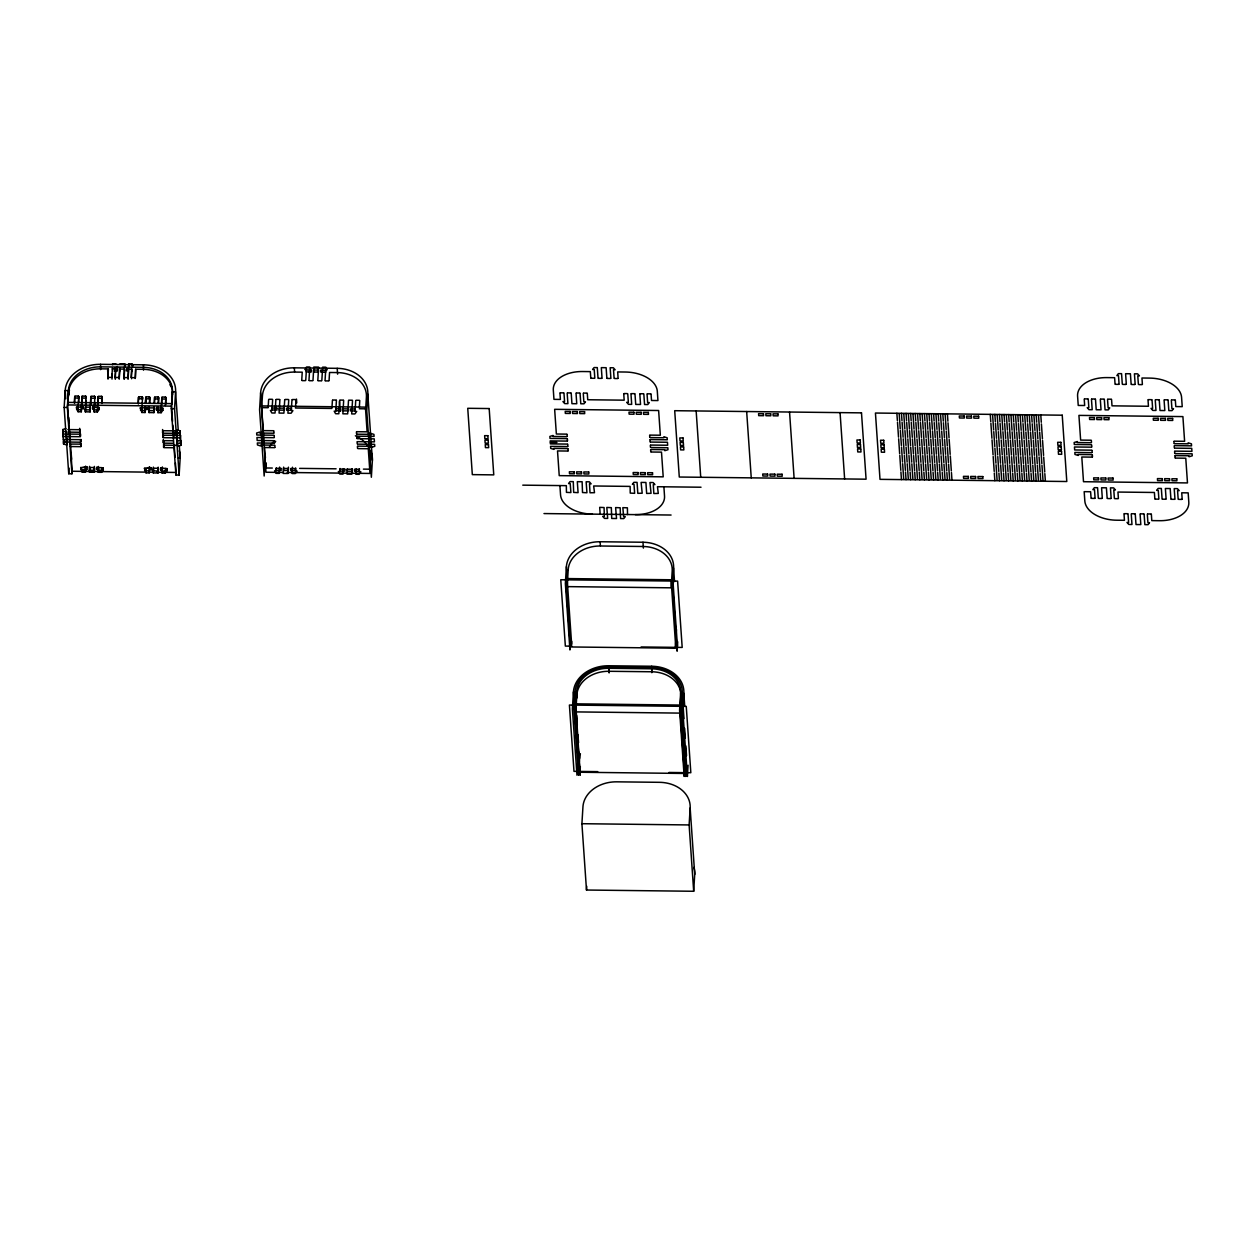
<?xml version="1.0" encoding="UTF-8"?>
<svg xmlns="http://www.w3.org/2000/svg" width="1255" height="1255" viewBox="0 0 1255 1255"><rect width="100%" height="100%" fill="white"/><g stroke="black" fill="none" stroke-linecap="round" stroke-linejoin="round"><path stroke-width="1.5" d="M72.163 470.029L71.943 473.794L68.727 473.747L64.146 407.436L65.182 390.54A33.838 26.575 -3.9 0 1 100.573 364.311L143.462 364.813A33.838 26.575 -3.9 0 1 175.59 391.811L178.163 429.116M63.425 436.975L63.221 433.995L63.064 436.52L80.053 436.724L80.21 434.183L62.891 434.042L62.907 429.508L65.856 428.614M62.891 434.042L62.907 429.508M63.566 443.988L63.597 439.47L63.566 443.988L66.86 445.023L66.954 438.497M71.943 473.794L67.362 407.467L68.398 390.572A30.622 24.049 -3.9 0 1 100.416 366.852L143.305 367.339A30.622 24.049 -3.9 0 1 172.374 391.78L175.59 391.811L174.555 408.706L179.136 475.033L175.92 475.002L171.339 408.675L172.374 391.78L172.578 394.541M67.864 403.655L68.539 392.564A30.622 24.049 -3.9 0 1 100.557 368.829L108.338 368.923L107.977 379.073M68.586 396.031L68.68 394.556A30.622 24.049 -3.9 0 1 69.449 390.18M66.641 434.01L66.703 439.564M69.543 429.571L69.605 435.124M68.727 473.747L69.072 468.115M145.266 472.1L72.1 471.252L70.547 444.019M74.343 402.824L74.751 396.313L74.578 403.184M78.673 401.961L78.767 396.36L78.092 407.216L76.492 407.2L76.633 409.177L78.077 411.734L81.293 411.781L81.983 396.392L81.293 411.781M79.567 429.759L79.661 428.332M79.881 434.23L79.959 432.802M80.257 429.477L80.1 432.018L79.959 429.994M80.571 433.963L80.414 436.489L80.273 434.465M80.571 444.192L80.649 442.764M80.948 439.438L80.791 441.964L80.649 439.94M83.254 406.557L83.097 409.083L82.956 407.106L78.092 407.044L78.234 409.208L76.633 409.177M81.246 443.909L81.089 446.451L80.948 444.427M90.376 408.048L90.14 411.875L85.324 411.828L85.999 396.439M85.324 411.828L85.544 408M85.779 404.173L86.015 400.345M82.265 467.566L80.649 467.55L82.25 472.1L85.466 472.131L85.56 466.311M85.466 472.131L85.811 466.389M90.14 411.875L90.831 396.502L90.611 404.22M92.854 406.667L92.697 409.193L92.556 407.216L97.435 407.263L97.529 409.428L99.145 409.444L99.004 407.451L97.388 407.436L98.063 396.58L97.859 404M94.533 468.413L94.298 472.225L89.481 472.178L89.576 466.358M89.481 472.178L89.717 468.35M99.145 409.444L97.372 411.954L94.156 411.922L94.847 396.549L94.988 398.525M94.156 411.922L94.752 402.353M97.561 409.256L97.717 406.714M94.298 472.225L94.407 466.421M100.573 364.311L100.62 369.613M97.012 467.017L96.855 469.558L96.713 467.566L101.592 467.629L101.702 469.778L103.302 469.794L103.161 467.817L101.561 467.786M101.686 403.153L102.079 396.627L101.922 403.514M103.302 469.794L101.545 472.319L98.329 472.272L98.423 466.468M98.329 472.272L98.565 468.46M107.836 377.08L108.338 368.923M111.852 377.128L112.401 368.076M111.993 379.12L112.322 373.692M115.068 377.159L115.648 367.589M115.209 379.151L115.915 367.668M114.095 370.978L117.343 371.009L117.358 366.491M119.68 367.637L119.162 378.32M119.225 379.198L119.805 369.629M123.916 377.269L124.731 363.872L119.915 363.809M124.057 379.261L124.637 369.692M127.084 368.594L126.943 371.119L126.802 369.143L131.665 369.19L131.806 371.182M133.061 365.864L131.963 363.95L128.747 363.919L128.01 378.43M128.073 379.292L128.653 369.739M131.148 377.347L131.697 368.295M131.399 377.535L131.838 370.288M171.841 404.847L172.515 393.772A30.622 24.049 -3.9 0 0 143.447 369.331L135.666 369.237L135.242 378.508M135.399 377.755L135.666 369.237M138.128 403.577L138.521 397.051L138.364 403.937M143.462 364.813L143.494 370.099M142.678 399.09L142.552 397.098L141.878 407.953L140.278 407.938L141.862 412.471L145.078 412.519L145.172 406.698M145.407 402.871L145.768 397.129L145.658 402.949M145.078 412.519L145.423 406.777M147.039 407.295L146.882 409.82L146.741 407.844L141.862 407.781L142.019 409.946L140.403 409.93M154.161 408.785L153.926 412.613L149.094 412.566L149.204 406.745M149.423 402.918L149.784 397.176L149.69 402.996M149.094 412.566L149.329 408.738M146.051 468.303L144.435 468.288L146.019 472.837L149.235 472.868L149.345 467.048M149.235 472.868L149.596 467.127M153.926 412.613L154.02 406.793M154.255 402.981L154.6 397.239L154.506 403.043M161.346 409.993L156.483 409.946L156.624 407.404M158.318 469.15L158.083 472.978L153.267 472.915L153.361 467.095M153.267 472.915L153.502 469.088M161.644 404.738L161.848 397.317L161.173 408.173L162.789 408.189L162.915 410.181L161.158 412.707L157.942 412.66L158.036 406.84M158.271 403.028L158.632 397.286L158.522 403.09M157.942 412.66L158.287 406.918M158.083 472.978L158.177 467.158M162.585 429.524L162.648 432.975L162.789 430.434M160.797 467.754L160.64 470.296L160.499 468.303L165.378 468.366L165.472 470.515L167.088 470.547L166.946 468.554L165.346 468.539M162.899 434.01L162.946 437.446L163.103 434.92M163.181 430.669L163.04 433.21L176.814 433.367L176.892 429.838L180.171 430.873L180.155 435.391L180.171 430.873M163.275 439.47L163.323 442.921L163.479 440.395M163.495 435.156L163.338 437.681L180.328 437.885L180.532 440.866L180.485 435.344L163.166 435.203M165.362 405.522L165.864 397.364L165.691 404.251M167.088 470.547L165.315 473.057L162.099 473.025L162.209 467.205M163.589 443.956L163.636 447.408L163.793 444.866M162.099 473.025L162.46 467.284M163.872 440.631L163.715 443.156L173.159 443.266M164.185 445.101L164.029 447.643L174.367 447.753L175.025 457.259M173.535 430.779L173.582 436.332M173.692 437.791L173.833 435.265M174.367 447.753L174.523 445.227M177.049 435.297L177.112 440.85M177.363 439.768L177.41 445.321M175.92 475.002L176.155 471.237M176.767 440.819L180.861 440.819L180.846 445.352L177.692 446.309L177.786 444.882M180.328 437.885L180.485 435.344M180.846 445.352L180.861 440.819M179.136 475.033L180.171 458.138L179.308 445.698M367.809 394.039L366.789 410.934L371.355 477.261L372.39 460.365L367.809 394.039A32.222 25.32 -3.9 0 0 337.203 368.327L294.329 367.825A32.222 25.32 -3.9 0 0 260.616 392.799L259.581 409.695L264.162 476.022L265.197 459.126A32.222 25.32 -3.9 0 1 265.464 456.851M261.809 405.945L262.436 395.796A30.622 24.049 -3.9 0 1 294.454 372.076L302.235 372.17L301.733 380.312M268.178 407.091L268.633 399.545M266.186 462.922L265.872 467.99L272.304 468.052M272.664 399.592L271.99 410.448L270.39 410.432L271.833 412.989L275.049 413.02L275.88 399.639M279.896 399.686L279.081 413.068L283.897 413.13L284.712 399.733M276.351 467.754L276.163 470.813L274.547 470.798L276.006 473.339L279.222 473.386L279.598 467.064M283.63 467.111L283.238 473.433L288.07 473.48L288.446 467.174M288.744 399.78L287.913 413.177L291.129 413.209L292.901 410.699L291.286 410.683L291.96 399.827M295.976 399.874L295.474 408.016L331.916 408.44M292.462 467.221L292.086 473.527L295.302 473.574L297.059 471.049L295.458 471.033L295.647 467.974M305.749 380.359L306.408 369.503L304.808 369.488M308.965 380.406L309.64 369.362M309.703 368.358L309.781 367.009L306.565 366.978L305.577 368.39M312.981 380.453L313.656 369.409M313.719 368.405L313.797 367.056L318.629 367.119L318.55 368.468M317.813 380.5L318.488 369.472M321.829 380.547L322.504 369.503M322.582 368.186L322.645 367.166L325.861 367.197L326.504 368.311M325.045 380.594L325.704 369.739L327.32 369.754M329.061 380.642L329.563 372.484L337.328 372.578A30.622 24.049 -3.9 0 1 366.413 397.004L365.691 408.832L359.259 408.754M331.995 407.232L332.418 400.282M335.964 408.126L335.775 411.201L334.175 411.169L335.618 413.726L338.834 413.758L339.179 408.314M336.011 407.404L336.434 400.329M339.227 407.451L339.65 400.376M343.195 408.361L342.866 413.805L347.682 413.868L348.012 408.408M343.243 407.499L343.682 400.423M340.121 468.492L339.948 471.551L338.332 471.535L339.791 474.076L343.007 474.123L343.337 468.664M348.074 407.546L348.498 400.471M347.353 468.711L347.023 474.17L351.839 474.217L352.184 468.774M352.043 408.455L351.698 413.915L354.914 413.946L356.687 411.436L355.071 411.42L355.259 408.361M352.09 407.593L352.514 400.518M355.353 406.918L355.73 400.565M359.369 406.981L359.761 400.612M356.2 468.805L355.871 474.264L359.087 474.312L360.844 471.786L359.228 471.77L359.416 468.711M674.531 581.614L673.59 567.966A32.222 25.32 -3.9 0 0 642.984 542.238L600.11 541.752A32.222 25.32 -3.9 0 0 566.397 566.727L565.362 583.622L569.927 649.949L570.272 644.301M571.684 641.336L571.339 646.968L675.316 648.176L675.661 642.544M684.697 705.702L683.834 693.262A33.838 26.575 -3.9 0 0 651.706 666.248L608.816 665.762A33.838 26.575 -3.9 0 0 573.425 691.976L572.39 708.871L576.971 775.198L578.006 758.302M683.975 718.597L682.234 693.246A32.222 25.32 -3.9 0 0 651.627 667.519L608.738 667.017A32.222 25.32 -3.9 0 0 575.041 691.991L574.006 708.902L578.571 775.214L578.916 769.582M681.481 705.655L680.618 693.215A30.622 24.049 -3.9 0 0 651.549 668.789L608.659 668.288A30.622 24.049 -3.9 0 0 576.641 692.023L575.606 708.918L580.187 775.245L575.841 705.106M579.386 762.083L579.606 758.318A32.222 25.32 -3.9 0 1 580.422 753.722M580.328 766.617L579.983 772.249L683.959 773.457L684.304 767.825M581.912 823.704L582.948 806.808A32.222 25.32 -3.9 0 1 616.66 781.834L659.534 782.32A32.222 25.32 -3.9 0 1 690.156 808.047L694.721 874.374L693.686 891.27L586.493 890.03L581.912 823.704L689.12 824.943L693.686 891.27M586.493 890.03L586.728 886.265M673.59 567.966L672.555 584.861L677.135 651.188L677.7 641.791M680.618 693.215L679.582 710.126L684.163 776.437L684.508 770.805M682.234 693.246L681.198 710.142L685.779 776.469L686.454 765.189M683.834 693.262L682.798 710.157L687.379 776.484L688.069 765.221M684.54 764.075L684.995 756.561A30.622 24.049 -3.9 0 0 684.995 754.396M689.12 824.943L690.156 808.047M112.119 364.515L115.884 363.762M97.372 411.954L97.247 409.977L99.004 407.451M101.545 472.319L101.404 470.327L103.161 467.817M161.158 412.707L161.017 410.714L162.789 408.189M165.315 473.057L165.189 471.064L166.946 468.554M62.75 432.049L65.903 431.093M180.014 443.109L181.002 442.811M114.236 368.437L117.499 368.484M112.322 368.97L117.201 369.033M107.491 370.9L108.463 370.915M591.168 378.257L594.446 378.288M598.415 378.335L601.678 378.382M607.247 378.445L610.526 378.477M614.495 378.524L617.758 378.571M1115.444 384.328L1118.723 384.375M1122.692 384.422L1125.955 384.454M1131.524 384.516L1134.802 384.563M1138.771 384.61L1142.034 384.642M111.46 377.41L108.197 377.379L108.275 378.492M118.692 377.504L115.429 377.457L115.507 378.586M127.539 377.598L124.276 377.567L124.355 378.681M134.771 377.692L131.508 377.645L131.587 378.759M302.094 380.626L305.357 380.657M309.326 380.704L312.589 380.736M318.174 380.798L321.437 380.845M325.406 380.893L328.669 380.924M560.31 392.815L563.573 392.846M567.542 392.893L570.821 392.925M576.39 392.988L579.653 393.035M583.622 393.082L586.901 393.113M624.096 393.552L627.359 393.584M631.328 393.631L634.591 393.662M640.176 393.741L643.439 393.772M647.407 393.819L650.67 393.85M1084.587 398.886L1087.85 398.917M1091.819 398.964L1095.097 399.012M1100.666 399.074L1103.929 399.106M1107.898 399.153L1111.177 399.2M1148.372 399.623L1151.635 399.67M1155.604 399.702L1158.867 399.749M1164.452 399.812L1167.715 399.843M1171.684 399.89L1174.947 399.937M269.041 399.263L272.304 399.294M276.273 399.341L279.536 399.388M285.105 399.451L288.383 399.482M292.352 399.529L295.615 399.561M332.81 400L336.089 400.031M340.058 400.078L343.321 400.125M348.89 400.188L352.169 400.22M356.138 400.267L359.401 400.314M67.676 402.4L171.653 403.608M261.715 407.624L268.146 407.702M64.146 407.436L67.362 407.467M171.339 408.675L174.555 408.706M162.915 410.181L161.315 410.165L161.205 408L156.342 407.953L156.483 409.946M76.492 407.2L77.951 409.742L81.167 409.789M85.183 409.836L89.999 409.883M94.031 409.93L97.247 409.977M140.278 407.938L141.721 410.479L144.937 410.526M148.969 410.573L153.785 410.62M157.801 410.667L161.017 410.714M273.48 430.732L263.126 430.622L261.432 405.914L365.409 407.122L367.103 431.83L356.765 431.704M566.695 434.136L556.357 434.01L554.647 409.318L658.624 410.511L660.334 435.218L649.98 435.109M1090.972 440.223L1080.633 440.097L1078.924 415.389L1182.9 416.597L1184.61 441.305L1174.272 441.18M67.848 429.571L79.896 429.712L79.74 432.253L67.692 432.112M162.868 430.732L176.955 430.841L176.892 429.838M273.653 433.226L259.863 433.069L259.801 432.065L256.647 433.022L256.789 435.014L273.778 435.218M356.938 434.199L370.711 434.356L370.649 433.352L373.927 434.387L374.068 436.379L357.079 436.175M566.868 436.63L553.094 436.458L553.031 435.469L549.878 436.426L550.019 438.419L567.009 438.607M650.153 437.587L663.926 437.744L663.864 436.756L667.142 437.791L667.284 439.783L650.294 439.579M1091.144 442.701L1077.37 442.544L1077.308 441.54L1074.155 442.513L1074.296 444.49L1091.285 444.694M1174.429 443.674L1188.218 443.831L1188.14 442.827L1191.434 443.862L1191.56 445.854L1174.57 445.651M174.649 432.802L180.312 432.865M273.951 437.697L256.961 437.509L257.165 440.489L274.155 440.693M357.251 438.67L374.241 438.858L374.445 441.854L357.455 441.65M567.182 441.101L550.192 440.897L550.396 443.894L567.386 444.082M650.466 442.074L667.456 442.262L667.66 445.243L650.67 445.054M1091.458 447.172L1074.468 446.984L1074.672 449.965L1091.662 450.168M1174.743 448.145L1191.732 448.349L1191.936 451.329L1174.947 451.125M550.506 442.403L556.938 442.466M163.542 440.678L173.316 440.74M274.327 443.172L257.338 442.984L257.479 444.96L260.758 445.996L260.695 445.007L274.469 445.164M357.628 444.145L374.618 444.333L374.759 446.325L371.606 447.282L371.543 446.294L357.753 446.137M567.558 446.576L550.568 446.372L550.694 448.364L553.988 449.4L553.91 448.396L567.684 448.568M650.843 447.533L667.833 447.737L667.974 449.729L664.821 450.686L664.758 449.682L650.984 449.525M1091.834 452.647L1074.845 452.459L1074.97 454.451L1078.265 455.471L1078.186 454.483L1091.96 454.639M1175.119 453.62L1192.109 453.808L1192.25 455.8L1189.097 456.757L1189.034 455.769L1175.26 455.612M63.44 441.995L80.43 442.199L80.587 439.658L63.268 439.517L63.064 436.52M176.939 443.313L180.704 443.36M163.856 445.149L177.63 445.305L177.692 446.309M274.641 447.643L264.303 447.533L265.997 472.241L283.332 472.445M357.926 448.615L368.28 448.741L369.974 473.449L287.175 472.476M567.856 451.047L557.518 450.937L559.228 475.629L663.205 476.837L661.495 452.129L651.157 452.02M1092.132 457.134L1081.794 457.008L1083.504 481.716L1187.481 482.924L1185.771 458.216L1175.433 458.091M70.39 446.545L80.728 446.67L80.885 444.129L70.233 444.066L69.856 434.057L69.919 439.595M178.367 458.122L180.171 458.138A33.838 26.575 -3.9 0 0 179.308 450.796M299.631 468.382L336.089 468.805M363.417 469.119L369.849 469.197L370.57 457.369A30.622 24.049 -3.9 0 0 355.369 435.783M84.163 466.876L87.411 466.907M147.949 467.613L151.196 467.644L151.039 470.186L150.898 468.193L146.035 468.146L146.176 470.296L144.576 470.28M82.25 467.393L87.113 467.456L87.254 469.448L84.007 469.401M80.791 469.543L82.406 469.558M80.649 467.55L82.108 470.107L85.324 470.139M89.34 470.186L94.172 470.249M98.188 470.296L101.404 470.327M144.435 468.288L145.894 470.845L149.11 470.876M153.126 470.923L157.942 470.986M161.973 471.033L165.189 471.064M149.125 472.147L152.969 472.194M156.828 472.241L176.077 472.46L175.418 462.954M522.77 485.152L566.334 485.654L566.444 492.368L570.9 492.572L570.209 483.583L568.609 483.567L570.068 481.591L573.284 481.638L573.661 492.415L578.084 492.65L577.316 481.685L582.132 481.732L582.508 492.525L586.932 492.76L586.148 481.779L589.364 481.826L591.121 483.834L589.505 483.803L590.007 492.776L594.494 492.697L593.678 485.983L630.12 486.407L630.23 493.105L634.638 493.309L633.995 484.32L632.394 484.305L633.853 482.328L637.069 482.375L637.807 493.341L642.199 493.215L641.101 482.422L645.917 482.469L646.654 493.45L651.047 493.309L649.933 482.516L653.149 482.563L654.906 484.571L653.29 484.555L653.839 493.529L658.279 493.435L657.463 486.72L701.027 487.222M1091.442 498.376L1094.721 498.408M1098.69 498.455L1101.953 498.502M1107.522 498.564L1110.801 498.596M1114.769 498.643L1118.032 498.69M1155.227 499.114L1158.506 499.145M1162.459 499.192L1165.738 499.239M1171.307 499.302L1174.586 499.333M1178.539 499.38L1181.818 499.427M1124.37 513.672L1127.633 513.703M1131.602 513.75L1134.881 513.797M1140.45 513.86L1143.713 513.891M1147.682 513.938L1150.96 513.97M543.98 513.562L671.08 515.036M571.778 646.152L565.346 646.09L560.765 579.763L677.606 581.112L682.187 647.439L641.101 646.968M574.304 703.82L681.512 705.075L686.077 771.386M597.741 771.637L573.99 771.354L569.409 705.043L686.25 706.392L690.83 772.719L668.993 772.468M180.03 433.414L176.735 432.379L176.814 433.367M63.723 441.446L64.554 441.713M1175.339 400.172L1175.794 406.573L1182.226 406.651L1181.583 397.364A30.622 18.841 3.5 0 0 1149.721 378.1L1141.956 378.006L1142.395 384.406M1182.179 499.192L1181.739 492.791L1188.171 492.87L1188.799 502.157A30.622 18.841 3.5 0 1 1159.557 520.7L1151.792 520.605L1151.353 514.205M1171.323 400.125L1171.919 408.644L1173.519 408.659L1172.044 410.636L1168.829 410.605L1168.107 400.078M1178.163 499.145L1177.567 490.627L1179.182 490.642L1177.425 488.634L1174.209 488.603L1174.947 499.114M1173.911 441.415L1174.053 443.439M1174.209 445.886L1174.351 447.909M1174.586 451.361L1174.727 453.384M1174.9 455.832L1175.041 457.855M1164.091 400.047L1164.813 410.558L1159.997 410.495L1159.259 399.984M1170.915 499.066L1170.193 488.556L1165.377 488.493L1166.099 499.004M1155.243 399.937L1155.965 410.448L1152.749 410.416L1151.008 408.408L1152.623 408.424L1152.027 399.906M1162.083 498.957L1161.346 488.446L1158.13 488.415L1156.671 490.376L1158.271 490.407L1158.867 498.925M1148.011 399.859L1148.451 406.259L1112.008 405.836L1111.569 399.435M1154.835 498.878L1154.396 492.478L1117.954 492.054L1118.393 498.455M1138.379 384.359L1137.783 375.841L1139.399 375.857L1137.642 373.849L1134.426 373.817L1135.163 384.328M1147.321 514.158L1147.917 522.692L1149.517 522.707L1148.058 524.684L1144.842 524.637L1144.105 514.126M1131.131 384.281L1130.41 373.77L1125.594 373.708L1126.315 384.234M1140.089 514.079L1140.811 524.59L1135.995 524.543L1135.273 514.032M1122.299 384.187L1121.562 373.661L1118.346 373.629L1116.887 375.606L1118.487 375.622L1119.084 384.14M1131.241 513.985L1131.979 524.496L1128.763 524.449L1127.006 522.441L1128.622 522.472L1128.025 513.938M1115.052 384.093L1114.613 377.692L1106.847 377.598A30.622 18.841 3.5 0 0 1077.59 396.156L1078.233 405.443L1084.665 405.506L1084.226 399.106M1124.009 513.891L1124.449 520.292L1116.683 520.213A30.622 18.841 3.5 0 1 1084.822 500.949L1084.179 491.662L1090.611 491.74L1091.066 498.141M1107.538 399.388L1108.134 407.906L1109.734 407.922L1108.275 409.899L1105.059 409.852L1104.322 399.341M1114.377 498.408L1113.781 489.889L1115.397 489.905L1113.656 487.897L1110.44 487.866L1111.161 498.376M1100.306 399.294L1101.027 409.805L1096.211 409.757L1095.49 399.247M1107.145 498.329L1106.408 487.818L1101.592 487.756L1102.314 498.266M1091.458 399.2L1092.195 409.71L1088.979 409.679L1087.222 407.671L1088.838 407.687L1088.242 399.153M1098.298 498.219L1097.576 487.709L1094.36 487.677L1092.885 489.638L1094.486 489.67L1095.082 498.188M1091.364 440.458L1091.505 442.482M1091.677 444.929L1091.819 446.953M1092.054 450.404L1092.195 452.428M1092.352 454.875L1092.493 456.898M1040.787 414.95L1041.289 422.245M1041.399 423.908L1042.434 438.826M1042.544 440.489L1043.58 455.408M1043.689 457.055L1044.725 471.99M1044.835 473.637L1045.368 481.277M1038.528 415.578L1039.564 430.512M1039.673 432.159L1040.709 447.094M1040.819 448.741L1041.854 463.675M1041.964 465.323L1042.999 480.257M1036.191 414.887L1036.693 422.182M1036.818 423.845L1037.838 438.764M1037.948 440.427L1038.983 455.345M1039.093 457.008L1040.128 471.927M1040.238 473.59L1040.772 481.214M1033.947 415.531L1034.967 430.449M1035.093 432.112L1036.112 447.031M1036.238 448.694L1037.258 463.613M1037.367 465.276L1038.403 480.194M1031.594 414.84L1032.112 422.135M1032.222 423.798L1033.242 438.717M1033.367 440.38L1034.387 455.298M1034.512 456.961L1035.532 471.88M1035.657 473.543L1036.175 481.167M1029.351 415.483L1030.386 430.402M1030.496 432.065L1031.532 446.984M1031.641 448.647L1032.661 463.566M1032.787 465.213L1033.806 480.147M1027.014 414.793L1027.516 422.088M1027.625 423.735L1028.661 438.67M1028.771 440.317L1029.806 455.251M1029.916 456.898L1030.935 471.833M1031.061 473.48L1031.579 481.104M1024.755 415.421L1025.79 430.339M1025.9 432.002L1026.935 446.921M1027.045 448.584L1028.08 463.503M1028.19 465.166L1029.226 480.085M1022.417 414.73L1022.919 422.025M1023.029 423.688L1024.064 438.607M1024.174 440.27L1025.209 455.189M1025.319 456.851L1026.355 471.77M1026.465 473.433L1026.998 481.057M1020.174 415.374L1021.194 430.292M1021.303 431.955L1022.339 446.874M1022.449 448.537L1023.484 463.456M1023.594 465.119L1024.629 480.038M1017.821 414.683L1018.323 421.978M1018.448 423.641L1019.468 438.56M1019.593 440.223L1020.613 455.141M1020.723 456.804L1021.758 471.723M1021.868 473.37L1022.401 481.01M1015.577 415.311L1016.597 430.245M1016.723 431.893L1017.742 446.827M1017.868 448.474L1018.887 463.409M1018.997 465.056L1020.033 479.99M1013.24 414.621L1013.742 421.931M1013.852 423.578L1014.871 438.497M1014.997 440.16L1016.017 455.079M1016.142 456.742L1017.162 471.66M1017.287 473.323L1017.805 480.947M1010.981 415.264L1012.016 430.183M1012.126 431.845L1013.162 446.764M1013.271 448.427L1014.291 463.346M1014.417 465.009L1015.436 479.928M1008.644 414.574L1009.145 421.868M1009.255 423.531L1010.291 438.45M1010.401 440.113L1011.436 455.032M1011.546 456.695L1012.581 471.613M1012.691 473.276L1013.209 480.9M1006.385 415.217L1007.42 430.136M1007.53 431.798L1008.565 446.717M1008.675 448.38L1009.71 463.299M1009.82 464.962L1010.855 479.881M1004.047 414.527L1004.549 421.821M1004.659 423.468L1005.694 438.403M1005.804 440.05L1006.839 454.985M1006.949 456.632L1007.985 471.566M1008.094 473.213L1008.628 480.838M1001.804 415.154L1002.823 430.089M1002.933 431.736L1003.969 446.655M1004.078 448.317L1005.114 463.236M1005.224 464.899L1006.259 479.818M999.451 414.464L999.953 421.758M1000.078 423.421L1001.098 438.34M1001.223 440.003L1002.243 454.922M1002.353 456.585L1003.388 471.504M1003.498 473.166L1004.031 480.791M997.207 415.107L998.227 430.026M998.353 431.689L999.372 446.607M999.498 448.27L1000.517 463.189M1000.643 464.852L1001.663 479.771M994.87 414.417L995.372 421.711M995.482 423.374L996.517 438.293M996.627 439.956L997.647 454.875M997.772 456.538L998.792 471.456M998.917 473.104L999.435 480.743M992.611 415.044L993.646 429.979M993.756 431.626L994.791 446.56M994.901 448.208L995.937 463.142M996.046 464.789L997.066 479.724M990.273 414.37L990.775 421.664M990.885 423.311L991.921 438.246M992.03 439.893L993.066 454.812M993.176 456.475L994.211 471.394M994.321 473.057L994.838 480.681M947.399 413.868L947.902 421.162M948.011 422.825L949.047 437.744M949.157 439.407L950.176 454.326M950.302 455.973L951.321 470.907M951.447 472.555L951.965 480.194M945.141 414.495L946.176 429.43M946.286 431.077L947.321 446.011M947.431 447.659L948.451 462.593M948.576 464.24L949.596 479.159M942.803 413.805L943.305 421.1M943.415 422.762L944.45 437.681M944.56 439.344L945.595 454.263M945.705 455.926L946.741 470.845M946.85 472.507L947.368 480.132M940.544 414.448L941.579 429.367M941.689 431.03L942.725 445.949M942.834 447.611L943.87 462.53M943.98 464.193L945.015 479.112M938.207 413.758L938.709 421.053M938.818 422.715L939.854 437.634M939.964 439.297L940.999 454.216M941.109 455.879L942.144 470.798M942.254 472.46L942.787 480.085M935.963 414.401L936.983 429.32M937.109 430.983L938.128 445.902M938.238 447.564L939.273 462.483M939.383 464.13L940.419 479.065M933.61 413.711L934.112 421.005M934.238 422.653L935.257 437.587M935.383 439.234L936.403 454.169M936.512 455.816L937.548 470.75M937.658 472.398L938.191 480.022M931.367 414.338L932.387 429.257M932.512 430.92L933.532 445.839M933.657 447.502L934.677 462.42M934.802 464.083L935.822 479.002M929.029 413.648L929.531 420.943M929.641 422.606L930.677 437.524M930.786 439.187L931.806 454.106M931.932 455.769L932.951 470.688M933.077 472.351L933.595 479.975M926.77 414.291L927.806 429.21M927.916 430.873L928.951 445.792M929.061 447.455L930.096 462.373M930.206 464.036L931.226 478.955M924.433 413.601L924.935 420.896M925.045 422.559L926.08 437.477M926.19 439.14L927.225 454.059M927.335 455.722L928.371 470.641M928.48 472.288L928.998 479.928M922.174 414.228L923.209 429.163M923.319 430.81L924.355 445.745M924.464 447.392L925.5 462.326M925.61 463.974L926.645 478.908M919.837 413.538L920.339 420.849M920.448 422.496L921.484 437.415M921.594 439.077L922.629 453.996M922.739 455.659L923.774 470.578M923.884 472.241L924.417 479.865M917.593 414.181L918.613 429.1M918.738 430.763L919.758 445.682M919.868 447.345L920.903 462.264M921.013 463.926L922.048 478.845M915.24 413.491L915.742 420.786M915.868 422.449L916.887 437.368M917.013 439.03L918.033 453.949M918.158 455.612L919.178 470.531M919.288 472.194L919.821 479.818M912.997 414.134L914.032 429.053M914.142 430.716L915.162 445.635M915.287 447.298L916.307 462.216M916.432 463.864L917.452 478.798M910.659 413.444L911.161 420.739M911.271 422.386L912.307 437.32M912.416 438.968L913.452 453.902M913.562 455.549L914.581 470.484M914.707 472.131L915.224 479.755M908.4 414.072L909.436 429.006M909.546 430.653L910.581 445.572M910.691 447.235L911.726 462.154M911.836 463.817L912.856 478.735M906.063 413.381L906.565 420.676M906.675 422.339L907.71 437.258M907.82 438.921L908.855 453.839M908.965 455.502L910.001 470.421M910.11 472.084L910.644 479.708M903.804 414.025L904.839 428.943M904.949 430.606L905.985 445.525M906.094 447.188L907.13 462.107M907.24 463.77L908.275 478.688M901.466 413.334L901.969 420.629M902.094 422.292L903.114 437.211M903.224 438.874L904.259 453.792M904.369 455.455L905.404 470.374M905.514 472.021L906.047 479.661M899.223 413.962L900.243 428.896M900.368 430.543L901.388 445.478M901.514 447.125L902.533 462.06M902.643 463.707L903.678 478.641M896.87 413.272L897.388 420.582M897.498 422.229L898.517 437.148M898.643 438.811L899.662 453.73M899.788 455.392L900.808 470.311M900.917 471.974L901.451 479.598M840.066 412.628L844.631 478.939M789.552 412.032L794.117 478.359M746.662 411.53L751.243 477.857M696.149 410.95L700.729 477.277M684.65 728.355L685.324 738.113M685.858 745.909L686.532 755.667M677.433 646.121L672.868 579.794L565.676 578.555L570.241 644.866M682.155 715.334L682.626 722.237M683.489 734.677L684.053 742.96M684.618 751.259L685.199 759.542A30.622 24.049 -3.9 0 0 685.199 757.377M671.174 581.034L675.755 647.36M679.818 706.314L684.399 772.641M663.895 486.799L664.523 496.07A30.622 18.841 3.5 0 1 635.281 514.628M651.063 394.086L651.518 400.486L657.934 400.565L657.306 391.278A30.622 18.841 3.5 0 0 625.445 372.029L617.68 371.935L618.119 378.335M647.047 394.039L647.643 402.573L649.243 402.588L647.768 404.565L644.552 404.518L643.831 394.007M649.635 435.328L649.761 437.352M649.933 439.815L650.074 441.823M650.31 445.274L650.451 447.298M650.623 449.761L650.765 451.784M639.815 393.96L640.536 404.471L635.72 404.424L634.983 393.913M651.706 666.248L651.973 670.154M642.984 542.238L643.391 548.09M651.627 667.519L651.816 672.696M630.967 393.866L631.689 404.377L628.473 404.33L626.731 402.322L628.347 402.337L627.751 393.819M623.735 393.772L624.174 400.172L587.732 399.749L587.293 393.348M627.516 514.534L627.406 507.82L622.841 507.648L623.641 516.605L625.241 516.636L623.766 518.597L620.55 518.566L620.174 507.773L615.609 507.569L616.534 518.519L611.718 518.456L611.326 507.648L606.808 507.444L607.687 518.409L604.471 518.378L602.729 516.37L604.345 516.385L604.079 507.553L599.686 507.349L600.172 514.221M614.103 378.288L613.507 369.77L615.123 369.786L613.366 367.778L610.15 367.746L610.887 378.257M606.855 378.21L606.134 367.699L601.318 367.637L602.039 378.147M598.023 378.1L597.286 367.589L594.07 367.558L592.611 369.519L594.211 369.535L594.807 378.069M590.776 378.022L590.336 371.621L582.571 371.527A30.622 18.841 3.5 0 0 553.314 390.07L553.957 399.357L560.389 399.435L559.95 393.035M608.816 665.762L609.114 669.903M600.11 541.752L600.376 545.643M608.738 667.017L609.146 672.884M608.659 668.288L608.957 672.429M583.261 393.301L583.857 401.835L585.457 401.851L583.999 403.812L580.783 403.781L580.045 393.27M576.029 393.223L576.751 403.734L571.935 403.671L571.213 393.16M567.182 393.113L567.919 403.639L564.703 403.592L562.946 401.584L564.562 401.6L563.966 393.082M567.087 434.371L567.229 436.395M567.401 438.858L567.542 440.866M567.778 444.317L567.919 446.341M568.076 448.804L568.217 450.827M576.641 692.023L577.049 697.874M566.397 566.727L567.338 580.375M575.041 691.991L575.982 705.655M576.641 715.413L577.316 725.155M577.99 734.912L578.539 742.709M579.198 752.467L579.606 758.318M567.197 579.841L571.637 644.207M559.903 485.591L560.546 494.878A30.622 18.841 3.5 0 0 592.407 514.126M573.425 691.976L578.884 770.146M356.404 431.924L356.546 433.948M356.718 436.411L356.859 438.434M357.095 441.886L357.236 443.909M357.408 446.356L357.534 448.38M337.203 368.327L337.611 374.178M339.493 401.49L340.168 411.232M294.329 367.825L294.596 371.731M296.478 399.043L296.745 402.933M273.872 430.967L273.998 432.991M274.17 435.454L274.312 437.477M274.547 440.929L274.688 442.952M274.861 445.4L275.002 447.423M260.616 392.799L265.197 459.126M262.075 436.285L262.138 441.823L261.777 431.798L261.824 437.352M172.547 421.335L171.496 406.134L67.519 404.926L69.229 429.634M172.814 425.147L173.206 430.841M154.114 409.914L153.973 407.922L149.11 407.859L149.235 409.852M158.271 470.264L158.146 468.272L153.267 468.225L153.408 470.217M145.596 400.502L145.784 403.263M141.721 410.479L141.862 412.471M145.894 470.845L146.019 472.837M131.963 363.95L132.104 365.942M128.747 363.919L128.888 365.911M124.731 363.872L124.873 365.864M124.574 371.103L124.433 369.111L119.57 369.048L119.696 371.041M112.668 363.73L112.73 364.609M90.329 409.177L90.187 407.185L85.324 407.122L85.466 409.114M94.486 469.527L94.36 467.535L89.481 467.488L89.623 469.464M77.951 409.742L78.077 411.734M82.108 470.107L82.25 472.1M68.68 394.713L68.398 390.572L65.182 390.54L65.762 398.823M68.727 417.601L69.119 423.296M70.17 438.528L70.374 441.54M71.206 453.526L71.598 459.22M66.186 432.081L66.389 435.093M693.905 867.378A32.222 25.32 -3.9 0 1 694.721 874.374M169.911 384.658A30.622 24.049 -3.9 0 1 171.057 386.869M269.276 447.313A30.622 24.049 -3.9 0 1 274.359 441.054M273.37 443.235A32.222 25.32 -3.9 0 1 275.708 441.305M370.696 451.016A32.222 25.32 -3.9 0 1 372.39 460.365M676.367 629.116A30.622 24.049 -3.9 0 1 676.351 631.281M176.751 430.826L176.798 436.364L176.751 430.826M262.389 440.756L262.436 446.309L262.389 440.756M368.97 433.053L369.017 438.591L368.97 433.053M369.268 437.524L369.331 443.078L369.268 437.524M369.582 441.995L369.645 447.549L369.582 441.995M568.201 569.723L567.182 586.618L671.158 587.826L672.194 570.931A30.622 24.049 -3.9 0 0 643.109 546.49L600.235 546.003A30.622 24.049 -3.9 0 0 568.201 569.723M576.845 695.003L575.81 711.899L679.802 713.107L680.822 696.211A30.622 24.049 -3.9 0 0 651.753 671.77L608.879 671.284A30.622 24.049 -3.9 0 0 576.845 695.003M311.099 370.005L306.236 369.943L306.377 371.935L311.24 371.998L311.099 370.005M318.346 370.084L313.468 370.037L313.609 372.029L318.472 372.076L318.346 370.084M325.578 370.178L320.7 370.115L320.841 372.108L325.72 372.17L325.578 370.178M78.406 396.062L75.143 396.015L75.269 398.008L78.547 398.039L78.406 396.062M85.638 396.141L82.375 396.094L82.516 398.086L85.779 398.133L85.638 396.141M94.486 396.235L91.223 396.204L91.348 398.196L94.627 398.227L94.486 396.235M101.718 396.329L98.455 396.282L98.596 398.274L101.859 398.321L101.718 396.329M142.192 396.8L138.913 396.753L139.054 398.745L142.333 398.792L142.192 396.8M149.423 396.878L146.16 396.847L146.286 398.823L149.565 398.87L149.423 396.878M158.271 396.988L154.993 396.941L155.134 398.933L158.412 398.964L158.271 396.988M165.503 397.066L162.24 397.035L162.366 399.012L165.644 399.059L165.503 397.066M489.183 408.55L467.739 408.299L472.319 474.625L493.764 474.876L489.183 408.55M861.495 412.864L674.704 410.699L679.284 477.026L866.076 479.19L861.495 412.864M1062.232 415.201L875.441 413.036L880.006 479.347L1066.797 481.512L1062.232 415.201M276.869 408.079L271.99 408.016L272.131 410.009L276.994 410.071L276.869 408.079M284.101 408.157L279.222 408.11L279.363 410.103L284.242 410.15L284.101 408.157M291.333 408.252L286.469 408.189L286.595 410.181L291.474 410.244L291.333 408.252M340.638 408.816L335.775 408.769L335.916 410.746L340.78 410.809L340.638 408.816M347.886 408.91L343.007 408.848L343.148 410.84L348.012 410.887L347.886 408.91M355.118 408.989L350.239 408.926L350.38 410.918L355.259 410.981L355.118 408.989M570.084 411.483L565.205 411.42L565.346 413.413L570.225 413.46L570.084 411.483M577.316 411.562L572.453 411.499L572.578 413.491L577.457 413.554L577.316 411.562M584.563 411.64L579.684 411.593L579.826 413.585L584.689 413.632L584.563 411.64M633.869 412.22L628.99 412.158L629.132 414.15L634.01 414.213L633.869 412.22M641.101 412.299L636.222 412.252L636.363 414.228L641.242 414.291L641.101 412.299M648.333 412.393L643.47 412.33L643.595 414.323L648.474 414.37L648.333 412.393M763.448 413.726L758.569 413.664L758.71 415.656L763.573 415.703L763.448 413.726M770.68 413.805L765.801 413.742L765.942 415.734L770.821 415.797L770.68 413.805M777.912 413.883L773.049 413.836L773.174 415.813L778.053 415.876L777.912 413.883M964.169 416.048L959.291 415.985L959.432 417.978L964.311 418.041L964.169 416.048M971.401 416.127L966.538 416.08L966.664 418.056L971.543 418.119L971.401 416.127M978.633 416.221L973.77 416.158L973.911 418.15L978.774 418.197L978.633 416.221M1094.36 417.554L1089.481 417.507L1089.622 419.484L1094.501 419.547L1094.36 417.554M1101.592 417.648L1096.729 417.586L1096.854 419.578L1101.733 419.625L1101.592 417.648M1108.84 417.727L1103.961 417.664L1104.102 419.656L1108.965 419.719L1108.84 417.727M1158.145 418.291L1153.267 418.244L1153.408 420.221L1158.287 420.284L1158.145 418.291M1165.377 418.386L1160.514 418.323L1160.64 420.315L1165.519 420.362L1165.377 418.386M1172.609 418.464L1167.746 418.401L1167.887 420.394L1172.75 420.456L1172.609 418.464M487.85 435.689L484.634 435.658L484.838 438.67L488.054 438.701L487.85 435.689M683.018 437.964L679.802 437.917L680.006 440.929L683.222 440.976L683.018 437.964M860.161 440.003L856.945 439.972L857.149 442.984L860.365 443.031L860.161 440.003M883.74 440.285L880.524 440.238L880.743 443.266L883.944 443.297L883.74 440.285M1060.883 442.34L1057.667 442.293L1057.871 445.321L1061.087 445.352L1060.883 442.34M488.148 440.176L484.932 440.129L485.152 443.141L488.368 443.188L488.148 440.176M683.316 442.435L680.116 442.403L680.32 445.415L683.536 445.447L683.316 442.435M860.459 444.49L857.259 444.443L857.463 447.47L860.679 447.502L860.459 444.49M884.053 444.756L880.837 444.725L881.041 447.737L884.257 447.768L884.053 444.756M1061.197 446.811L1057.981 446.78L1058.185 449.792L1061.401 449.823L1061.197 446.811M488.462 444.647L485.246 444.615L485.45 447.627L488.666 447.659L488.462 444.647M683.63 446.906L680.414 446.874L680.634 449.886L683.834 449.918L683.63 446.906M860.773 448.961L857.557 448.929L857.761 451.941L860.977 451.973L860.773 448.961M884.367 449.243L881.151 449.196L881.355 452.208L884.571 452.255L884.367 449.243M1061.495 451.282L1058.294 451.251L1058.498 454.263L1061.714 454.31L1061.495 451.282M281.026 468.429L276.147 468.382L276.288 470.374L281.167 470.421L281.026 468.429M288.258 468.523L283.395 468.46L283.52 470.452L288.399 470.515L288.258 468.523M295.49 468.601L290.627 468.554L290.768 470.531L295.631 470.594L295.49 468.601M344.811 469.182L339.932 469.119L340.074 471.111L344.952 471.158L344.811 469.182M352.043 469.26L347.164 469.197L347.306 471.19L352.184 471.252L352.043 469.26M359.275 469.339L354.412 469.292L354.538 471.268L359.416 471.331L359.275 469.339M574.241 471.833L569.378 471.786L569.519 473.763L574.382 473.825L574.241 471.833M581.489 471.911L576.61 471.864L576.751 473.857L581.614 473.904L581.489 471.911M588.721 472.006L583.842 471.943L583.983 473.935L588.862 473.998L588.721 472.006M638.026 472.57L633.163 472.523L633.289 474.5L638.168 474.563L638.026 472.57M645.258 472.664L640.395 472.602L640.536 474.594L645.399 474.641L645.258 472.664M652.506 472.743L647.627 472.68L647.768 474.672L652.631 474.735L652.506 472.743M767.605 474.076L762.726 474.014L762.867 476.006L767.746 476.069L767.605 474.076M774.837 474.155L769.974 474.108L770.099 476.084L774.978 476.147L774.837 474.155M782.069 474.249L777.206 474.186L777.347 476.178L782.21 476.225L782.069 474.249M968.327 476.398L963.463 476.351L963.589 478.328L968.468 478.39L968.327 476.398M975.574 476.492L970.695 476.429L970.837 478.422L975.7 478.469L975.574 476.492M982.806 476.571L977.927 476.508L978.069 478.5L982.947 478.563L982.806 476.571M1098.517 477.92L1093.654 477.857L1093.795 479.849L1098.658 479.896L1098.517 477.92M1105.765 477.998L1100.886 477.935L1101.027 479.928L1105.89 479.99L1105.765 477.998M1112.997 478.077L1108.118 478.03L1108.259 480.006L1113.138 480.069L1112.997 478.077M1162.303 478.657L1157.439 478.594L1157.565 480.587L1162.444 480.634L1162.303 478.657M1169.534 478.735L1164.671 478.673L1164.813 480.665L1169.676 480.728L1169.534 478.735M1176.782 478.814L1171.903 478.767L1172.044 480.759L1176.908 480.806L1176.782 478.814"/></g></svg>
